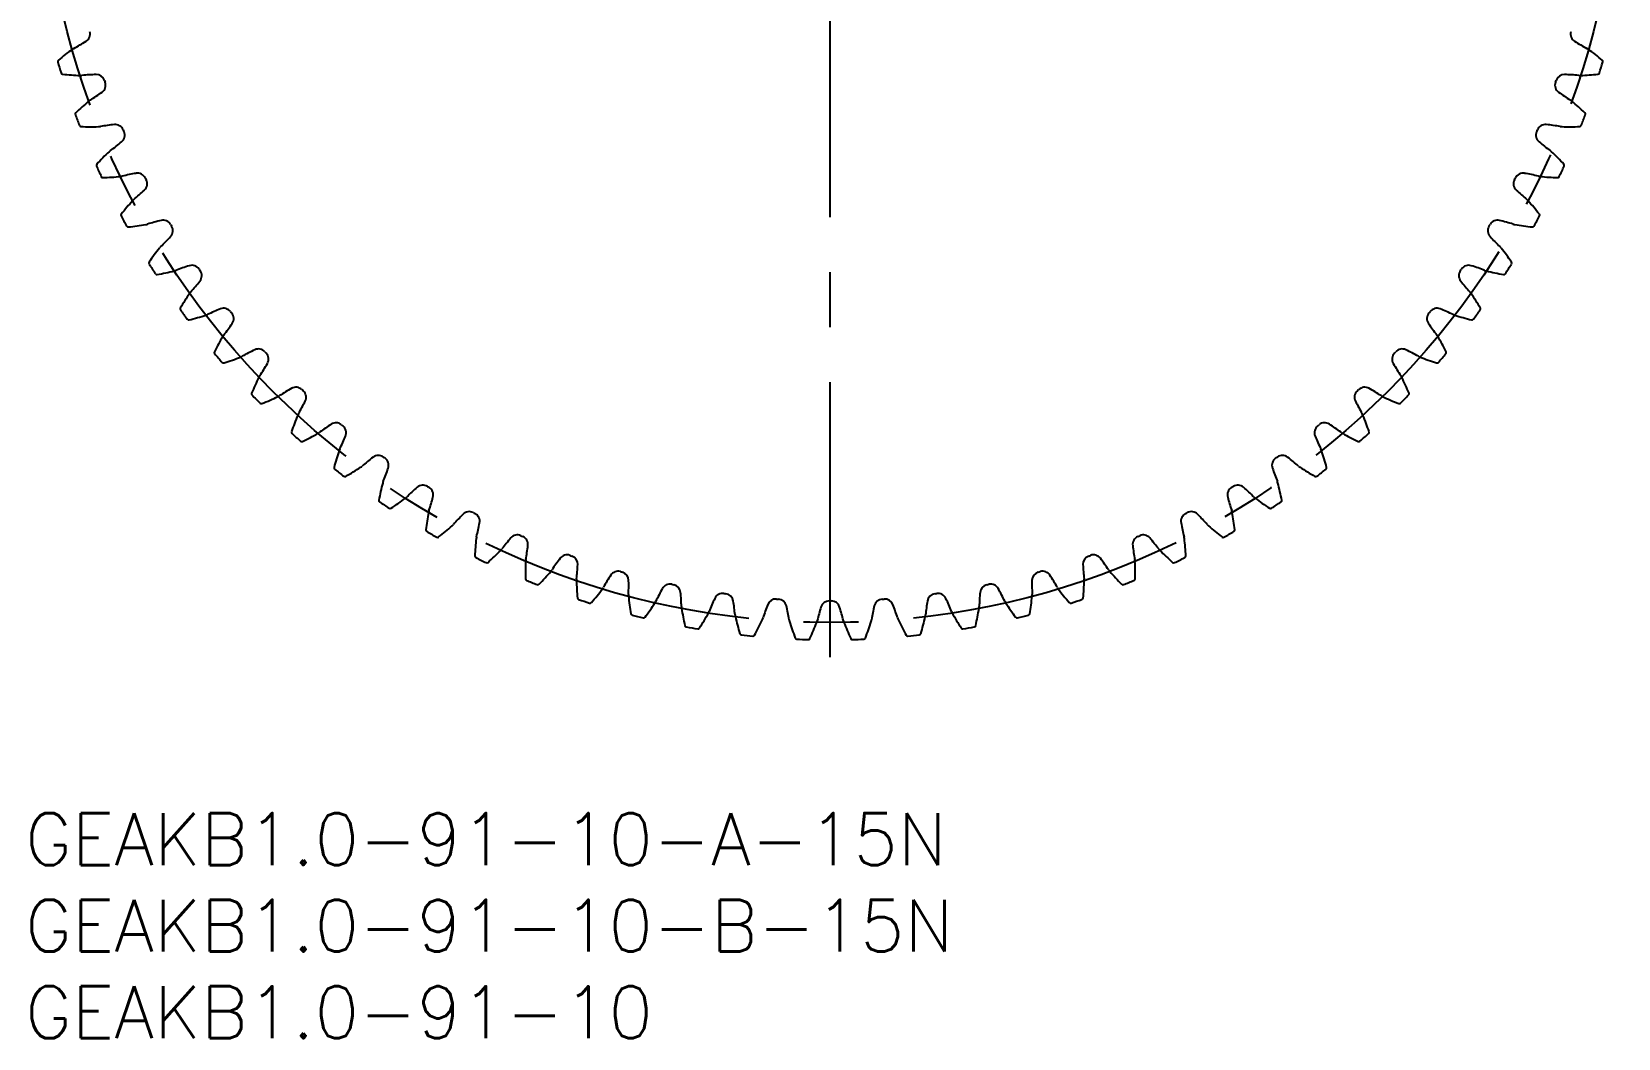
# Model space of a CAD drawing. Extents: x -1 to 164, y -13 to 118.
# Drawn here: x 0.4 to 92, y -13 to 45.1 of the extents above; entities that cross this region are included whole.
import ezdxf

# ---------------------------------------------------------------- set-up
doc = ezdxf.new("R2010")
doc.units = 0
doc.header["$LTSCALE"] = 0.5
doc.linetypes.add('CENTER', pattern=[50.8, 31.75, -6.35, 6.35, -6.35])
for name, color, linetype in [('MSM_CENTER', 1, 'CENTER'), ('MSM_CONTINUOUS', 7, 'CONTINUOUS'), ('MSM_PART_NUMBER', 7, 'CONTINUOUS')]:
    doc.layers.add(name, color=color, linetype=linetype)
doc.styles.get("Standard").update_dxf_attribs({"font": 'txt.shx', "height": 1, "bigfont": 'bigfont.shx'})

# ---------------------------------------------------------------- blocks, each defined once
blk = doc.blocks.new('*U2')
at = {"layer": 'MSM_PART_NUMBER'}
blk.add_text('GEAKB1.0-91-10-A-15N', height=3, dxfattribs=at).set_placement((0, -3))
blk = doc.blocks.new('*U3')
at = {"layer": 'MSM_PART_NUMBER'}
blk.add_text('GEAKB1.0-91-10-B-15N', height=3, dxfattribs=at).set_placement((0, -8))
blk = doc.blocks.new('*U4')
at = {"layer": 'MSM_PART_NUMBER'}
blk.add_text('GEAKB1.0-91-10', height=3, dxfattribs=at).set_placement((0, -13))

msp = doc.modelspace()

# ---------------------------------------------------------------- linework, layer by layer
at = {"layer": 'MSM_CENTER'}
msp.add_line((46.5, 9), (46.5, 104), dxfattribs=at)
msp.add_circle((46.5, 56.5), 45.5, dxfattribs=at)
at = {"layer": 'MSM_CONTINUOUS'}
for centre, radius, start, end in [((3.257, 44.984), 0.5, 301.77442, 14.91255), ((89.743, 44.984), 0.5, 165.08745, 238.22553), ((11.601, 31.795), 15.167, 125.82418, 129.64436), ((3.211, 43.419), 0.831, 118.43634, 125.82418), ((-3.852, 56.461), 14, 298.43632, 301.77444), ((96.852, 56.461), 14, 238.22556, 241.56368), ((89.789, 43.419), 0.831, 54.17584, 61.56366), ((81.399, 31.795), 15.167, 50.35564, 54.17583), ((1.989, 43.397), 0.1, 129.64436, 196.40296), ((46.5, 56.5), 46.5, 196.40301, 197.22336), ((46.5, 56.5), 46.5, 342.77664, 343.59699), ((91.011, 43.397), 0.1, 343.59699, 50.3557), ((2.181, 42.761), 0.1, 197.22336, 263.98206), ((3.76, 57.745), 15.167, 263.98202, 267.8022), ((3.211, 43.419), 0.831, 267.8022, 275.19004), ((4.552, 28.649), 14, 91.85194, 95.19005), ((4.116, 42.142), 0.5, 18.71382, 91.85191), ((4.155, 42.028), 0.5, 305.73046, 18.8686), ((46.5, 56.5), 44.25, 198.71382, 198.8686), ((88.845, 42.028), 0.5, 161.1314, 234.26949), ((46.5, 56.5), 44.25, 341.1314, 341.28618), ((88.884, 42.142), 0.5, 88.14808, 161.28618), ((88.448, 28.649), 14, 84.80995, 88.14806), ((89.789, 43.419), 0.831, 264.80996, 272.1978), ((89.24, 57.745), 15.167, 272.1978, 276.01798), ((90.819, 42.761), 0.1, 276.01798, 342.77654), ((-3.729, 52.987), 14, 302.39237, 305.73048), ((96.729, 52.987), 14, 234.26952, 237.60763), ((2.999, 40.357), 0.1, 133.60054, 200.359), ((46.5, 56.5), 46.5, 200.35906, 201.1794), ((13.389, 29.447), 15.167, 129.78022, 133.6004), ((4.216, 40.464), 0.831, 122.39238, 129.78022), ((88.784, 40.464), 0.831, 50.21979, 57.60762), ((79.611, 29.447), 15.167, 46.3996, 50.21978), ((46.5, 56.5), 46.5, 338.8206, 339.64094), ((90.001, 40.357), 0.1, 339.64094, 46.39966), ((3.234, 39.736), 0.1, 201.1794, 267.93811), ((3.776, 54.793), 15.167, 267.93806, 271.75824), ((4.216, 40.464), 0.831, 271.75825, 279.14608), ((6.573, 25.822), 14, 95.80798, 99.1461), ((5.207, 39.252), 0.5, 22.66987, 95.80798), ((46.5, 56.5), 44.25, 202.66987, 202.82464), ((46.5, 56.5), 44.25, 337.17536, 337.33013), ((87.793, 39.252), 0.5, 84.19204, 157.33013), ((86.427, 25.822), 14, 80.8539, 84.19202), ((88.784, 40.464), 0.831, 260.85392, 268.24175), ((89.224, 54.793), 15.167, 268.24176, 272.06194), ((89.766, 39.736), 0.1, 272.06194, 338.8205), ((-3.367, 49.53), 14, 306.34841, 309.68652), ((5.254, 39.141), 0.5, 309.68651, 22.82464), ((87.746, 39.141), 0.5, 157.17536, 230.31345), ((96.367, 49.53), 14, 230.31347, 233.65159), ((15.334, 27.227), 15.167, 133.73626, 137.55644), ((5.423, 37.585), 0.831, 126.34842, 133.73626), ((87.577, 37.585), 0.831, 46.26375, 53.65158), ((77.666, 27.227), 15.167, 42.44356, 46.26374), ((4.216, 37.395), 0.1, 137.55644, 204.31504), ((46.5, 56.5), 46.5, 204.3151, 205.13545), ((4.494, 36.791), 0.1, 205.13545, 271.89415), ((3.996, 51.85), 15.167, 271.89411, 275.71429), ((5.423, 37.585), 0.831, 275.7143, 283.10213), ((8.785, 23.14), 14, 99.76402, 103.10214), ((6.496, 36.445), 0.5, 26.62591, 99.76402), ((46.5, 56.5), 44.25, 206.62591, 206.78068), ((46.5, 56.5), 44.25, 333.21932, 333.37409), ((86.504, 36.445), 0.5, 80.236, 153.37409), ((84.215, 23.14), 14, 76.89786, 80.23598), ((87.577, 37.585), 0.831, 256.89787, 264.28571), ((89.004, 51.85), 15.167, 264.28571, 268.1059), ((88.506, 36.791), 0.1, 268.1059, 334.86446), ((46.5, 56.5), 46.5, 334.86455, 335.6849), ((88.784, 37.395), 0.1, 335.6849, 42.44361), ((-2.767, 46.106), 14, 310.30445, 313.64257), ((6.55, 36.337), 0.5, 313.64255, 26.78068), ((86.45, 36.337), 0.5, 153.21932, 226.3574), ((95.767, 46.106), 14, 226.35743, 229.69555), ((17.428, 25.146), 15.167, 137.69231, 141.51249), ((6.826, 34.796), 0.831, 130.30447, 137.69231), ((86.174, 34.796), 0.831, 42.3077, 49.69553), ((75.572, 25.146), 15.167, 38.48751, 42.30769), ((5.635, 34.523), 0.1, 141.51263, 208.27108), ((46.5, 56.5), 46.5, 208.27115, 209.09149), ((4.418, 48.928), 15.167, 275.85015, 279.67033), ((6.826, 34.796), 0.831, 279.67034, 287.05817), ((11.177, 20.618), 14, 103.72007, 107.05818), ((7.975, 33.733), 0.5, 30.58195, 103.72007), ((46.5, 56.5), 44.25, 210.58195, 210.73673), ((46.5, 56.5), 44.25, 329.26327, 329.41805), ((85.025, 33.733), 0.5, 76.27995, 149.41805), ((81.823, 20.618), 14, 72.94182, 76.27993), ((86.174, 34.796), 0.831, 252.94183, 260.32966), ((88.582, 48.928), 15.167, 260.32967, 264.14985), ((46.5, 56.5), 46.5, 330.90851, 331.72885), ((87.365, 34.523), 0.1, 331.72885, 38.48757), ((5.954, 33.94), 0.1, 209.09149, 275.85019), ((-1.933, 42.732), 14, 314.2605, 317.59861), ((8.036, 33.629), 0.5, 317.59859, 30.73673), ((84.964, 33.629), 0.5, 149.26327, 222.40136), ((94.933, 42.732), 14, 222.40139, 225.7395), ((87.046, 33.94), 0.1, 264.14985, 330.90841), ((19.661, 23.215), 15.167, 141.64835, 145.46853), ((8.418, 32.111), 0.831, 134.26051, 141.64835), ((84.582, 32.111), 0.831, 38.35166, 45.73949), ((73.339, 23.215), 15.167, 34.53147, 38.35165), ((7.248, 31.756), 0.1, 145.46853, 212.22712), ((46.5, 56.5), 46.5, 212.22719, 213.04753), ((5.041, 46.043), 15.167, 279.80619, 283.62637), ((8.418, 32.111), 0.831, 283.62638, 291.01421), ((13.736, 18.266), 14, 107.67611, 111.01423), ((9.637, 31.129), 0.5, 34.538, 107.67609), ((46.5, 56.5), 44.25, 214.538, 214.69277), ((9.706, 31.029), 0.5, 321.55464, 34.69277), ((83.294, 31.029), 0.5, 145.30723, 218.44532), ((46.5, 56.5), 44.25, 325.30723, 325.462), ((83.363, 31.129), 0.5, 72.32391, 145.462), ((79.264, 18.266), 14, 68.98577, 72.32389), ((84.582, 32.111), 0.831, 248.98579, 256.37362), ((87.959, 46.043), 15.167, 256.37363, 260.19381), ((46.5, 56.5), 46.5, 326.95247, 327.77281), ((85.752, 31.756), 0.1, 327.77281, 34.53153), ((7.607, 31.196), 0.1, 213.04753, 279.80624), ((-0.867, 39.423), 14, 318.21654, 321.55466), ((93.867, 39.423), 14, 218.44534, 221.78346), ((85.393, 31.196), 0.1, 260.19381, 326.95237), ((22.021, 21.443), 15.167, 145.60439, 149.42458), ((10.191, 29.541), 0.831, 138.21656, 145.60439), ((82.809, 29.541), 0.831, 34.39561, 41.78344), ((70.979, 21.443), 15.167, 30.57542, 34.39561), ((9.049, 29.107), 0.1, 149.42471, 216.18317), ((46.5, 56.5), 46.5, 216.18323, 217.00358), ((9.445, 28.573), 0.1, 217.00358, 283.76228), ((5.861, 43.208), 15.167, 283.76224, 287.58242), ((10.191, 29.541), 0.831, 287.58243, 294.97026), ((16.452, 16.097), 14, 111.63216, 114.97027), ((11.475, 28.646), 0.5, 38.49404, 111.63213), ((46.5, 56.5), 44.25, 218.49404, 218.64882), ((11.551, 28.552), 0.5, 325.51068, 38.64882), ((81.449, 28.552), 0.5, 141.35118, 214.48927), ((46.5, 56.5), 44.25, 321.35118, 321.50596), ((81.525, 28.646), 0.5, 68.36786, 141.50596), ((76.548, 16.097), 14, 65.02973, 68.36784), ((82.809, 29.541), 0.831, 245.02974, 252.41758), ((87.139, 43.208), 15.167, 252.41758, 256.23776), ((83.555, 28.573), 0.1, 256.23776, 322.99633), ((46.5, 56.5), 46.5, 322.99642, 323.81677), ((83.951, 29.107), 0.1, 323.81715, 30.57548), ((24.498, 19.838), 15.167, 149.56044, 153.38062), ((12.138, 27.101), 0.831, 142.1726, 149.56044), ((0.424, 36.196), 14, 322.17259, 325.5107), ((92.576, 36.196), 14, 214.4893, 217.82741), ((80.862, 27.101), 0.831, 30.43957, 37.8274), ((68.502, 19.838), 15.167, 26.61938, 30.43956), ((11.028, 26.588), 0.1, 153.38062, 220.13921), ((19.311, 14.12), 14, 115.5882, 118.92632), ((13.481, 26.296), 0.5, 42.45009, 115.58817), ((46.5, 56.5), 44.25, 222.45009, 222.60486), ((46.5, 56.5), 44.25, 317.39514, 317.54991), ((79.519, 26.296), 0.5, 64.41182, 137.54991), ((73.689, 14.12), 14, 61.07368, 64.4118), ((81.972, 26.588), 0.1, 319.86111, 26.61944), ((46.5, 56.5), 46.5, 220.13928, 220.95962), ((11.46, 26.084), 0.1, 220.96001, 287.71832), ((6.875, 40.436), 15.167, 287.71828, 291.53846), ((12.138, 27.101), 0.831, 291.53847, 298.9263), ((1.934, 33.066), 14, 326.12863, 329.46674), ((13.562, 26.207), 0.5, 329.46673, 42.60486), ((79.438, 26.207), 0.5, 137.39514, 210.53323), ((91.066, 33.066), 14, 210.53325, 213.87137), ((80.862, 27.101), 0.831, 241.0737, 248.46153), ((86.125, 40.436), 15.167, 248.46154, 252.28172), ((81.54, 26.084), 0.1, 252.28172, 319.04028), ((46.5, 56.5), 46.5, 319.04038, 319.86072), ((27.08, 18.407), 15.167, 153.51648, 157.33666), ((14.248, 24.8), 0.831, 146.12864, 153.51648), ((78.752, 24.8), 0.831, 26.48353, 33.87136), ((65.92, 18.407), 15.167, 22.66334, 26.48352), ((13.176, 24.212), 0.1, 157.33653, 224.09525), ((46.5, 56.5), 46.5, 224.09532, 224.91567), ((8.077, 37.74), 15.167, 291.67432, 295.49451), ((14.248, 24.8), 0.831, 295.49449, 302.88235), ((22.3, 12.345), 14, 119.54424, 122.88236), ((15.643, 24.09), 0.5, 46.40613, 119.54422), ((46.5, 56.5), 44.25, 226.40613, 226.5609), ((15.731, 24.007), 0.5, 333.42277, 46.5609), ((77.269, 24.007), 0.5, 133.4391, 206.57718), ((46.5, 56.5), 44.25, 313.4391, 313.59387), ((77.357, 24.09), 0.5, 60.45577, 133.59387), ((70.7, 12.345), 14, 57.11764, 60.45576), ((78.752, 24.8), 0.831, 237.11765, 244.50549), ((84.923, 37.74), 15.167, 244.50549, 248.32568), ((46.5, 56.5), 46.5, 315.08433, 315.90468), ((79.824, 24.212), 0.1, 315.90506, 22.66339), ((13.642, 23.739), 0.1, 224.91605, 291.67437), ((29.754, 17.158), 15.167, 157.47253, 161.29271), ((16.512, 22.65), 0.831, 150.08469, 157.47252), ((3.657, 30.047), 14, 330.08467, 333.42279), ((89.343, 30.047), 14, 206.57721, 209.91533), ((76.488, 22.65), 0.831, 22.52748, 29.91531), ((63.246, 17.158), 15.167, 18.70729, 22.52747), ((79.358, 23.739), 0.1, 248.32568, 315.08424), ((15.483, 21.99), 0.1, 161.29257, 228.05129), ((25.404, 10.781), 14, 123.50029, 126.8384), ((17.953, 22.038), 0.5, 50.36217, 123.50029), ((46.5, 56.5), 44.25, 230.36217, 230.51695), ((18.046, 21.961), 0.5, 337.37882, 50.51695), ((74.954, 21.961), 0.5, 129.48305, 202.62114), ((46.5, 56.5), 44.25, 309.48305, 309.63783), ((75.047, 22.038), 0.5, 56.49973, 129.63783), ((67.596, 10.781), 14, 53.1616, 56.49971), ((77.517, 21.99), 0.1, 311.94902, 18.70735), ((46.5, 56.5), 46.5, 228.05137, 228.87171), ((15.981, 21.55), 0.1, 228.8721, 295.63042), ((9.463, 35.134), 15.167, 295.63037, 299.45055), ((16.512, 22.65), 0.831, 299.45055, 306.83839), ((5.584, 27.154), 14, 334.04072, 337.37883), ((87.416, 27.154), 14, 202.62117, 205.95928), ((76.488, 22.65), 0.831, 233.16161, 240.54944), ((83.537, 35.134), 15.167, 240.54945, 244.36963), ((77.019, 21.55), 0.1, 244.36963, 311.1282), ((46.5, 56.5), 46.5, 311.12829, 311.94863), ((32.508, 16.096), 15.167, 161.42857, 165.24875), ((18.919, 20.662), 0.831, 154.04073, 161.42857), ((28.608, 9.434), 14, 127.45633, 130.79445), ((20.398, 20.151), 0.5, 54.31822, 127.45631), ((46.5, 56.5), 44.25, 234.31822, 234.47299), ((20.496, 20.081), 0.5, 341.33486, 54.47299), ((72.504, 20.081), 0.5, 125.52701, 198.66512), ((46.5, 56.5), 44.25, 305.52701, 305.68178), ((72.602, 20.151), 0.5, 52.54369, 125.68178), ((64.392, 9.434), 14, 49.20555, 52.54367), ((74.081, 20.662), 0.831, 18.57144, 25.95927), ((60.492, 16.096), 15.167, 14.75125, 18.57143), ((17.938, 19.933), 0.1, 165.24862, 232.00734), ((46.5, 56.5), 46.5, 232.00741, 232.82776), ((18.465, 19.527), 0.1, 232.82814, 299.58646), ((11.026, 32.63), 15.167, 299.58641, 303.40659), ((18.919, 20.662), 0.831, 303.4066, 310.79443), ((7.706, 24.401), 14, 337.99676, 341.33488), ((85.294, 24.401), 14, 198.66512, 202.00324), ((74.081, 20.662), 0.831, 229.20557, 236.5934), ((81.974, 32.63), 15.167, 236.59341, 240.41359), ((74.535, 19.527), 0.1, 240.41359, 307.17215), ((46.5, 56.5), 46.5, 307.17225, 307.99259), ((75.062, 19.933), 0.1, 307.99259, 14.7513), ((35.329, 15.227), 15.167, 165.38461, 169.2048), ((21.457, 18.845), 0.831, 157.99678, 165.38461), ((31.898, 8.312), 14, 131.41238, 134.75049), ((22.968, 18.437), 0.5, 58.27426, 131.41235), ((46.5, 56.5), 44.25, 238.27426, 238.42903), ((23.071, 18.373), 0.5, 345.29094, 58.42903), ((69.929, 18.373), 0.5, 121.57097, 194.70905), ((46.5, 56.5), 44.25, 301.57097, 301.72574), ((70.032, 18.437), 0.5, 48.58764, 121.72574), ((61.102, 8.312), 14, 45.24951, 48.58762), ((71.543, 18.845), 0.831, 14.61539, 22.00322), ((57.671, 15.227), 15.167, 10.7952, 14.61539), ((20.529, 18.049), 0.1, 169.20493, 235.96338), ((46.5, 56.5), 46.5, 235.96345, 236.7838), ((21.082, 17.681), 0.1, 236.78418, 303.54251), ((12.757, 30.239), 15.167, 303.54246, 307.36264), ((21.457, 18.845), 0.831, 307.36264, 314.75048), ((24.114, 17.207), 0.831, 161.95282, 169.34066), ((10.013, 21.801), 14, 341.95281, 345.29092), ((82.987, 21.801), 14, 194.70908, 198.04719), ((68.886, 17.207), 0.831, 10.65935, 18.04718), ((71.543, 18.845), 0.831, 225.24952, 232.63736), ((80.243, 30.239), 15.167, 232.63736, 236.45754), ((71.918, 17.681), 0.1, 236.45754, 303.21611), ((46.5, 56.5), 46.5, 303.2162, 304.03655), ((72.471, 18.049), 0.1, 304.03655, 10.79526), ((38.203, 14.555), 15.167, 169.34066, 173.16084), ((14.649, 27.974), 15.167, 307.4985, 311.31868), ((24.114, 17.207), 0.831, 311.31869, 318.70652), ((35.257, 7.42), 14, 135.36842, 138.70653), ((25.65, 16.904), 0.5, 62.23031, 135.36839), ((46.5, 56.5), 44.25, 242.23031, 242.38508), ((25.757, 16.848), 0.5, 349.24698, 62.38508), ((12.494, 19.367), 14, 345.90885, 349.24696), ((67.243, 16.848), 0.5, 117.61492, 190.75301), ((80.506, 19.367), 14, 190.75303, 194.09115), ((46.5, 56.5), 44.25, 297.61492, 297.76969), ((67.35, 16.904), 0.5, 44.63156, 117.76969), ((57.743, 7.42), 14, 41.29347, 44.63158), ((68.886, 17.207), 0.831, 221.29348, 228.68131), ((78.351, 27.974), 15.167, 228.68132, 232.5015), ((54.797, 14.555), 15.167, 6.83916, 10.65934), ((23.244, 16.349), 0.1, 173.16084, 239.91943), ((46.5, 56.5), 46.5, 239.9195, 240.73984), ((23.821, 16.02), 0.1, 240.73984, 307.49855), ((41.117, 14.082), 15.167, 173.2967, 177.11689), ((26.879, 15.756), 0.831, 165.90886, 173.2967), ((38.67, 6.761), 14, 139.32446, 142.66258), ((28.432, 15.56), 0.5, 66.18635, 139.32444), ((46.5, 56.5), 44.25, 246.18635, 246.34112), ((28.542, 15.511), 0.5, 353.20303, 66.34112), ((64.458, 15.511), 0.5, 113.65888, 186.79699), ((46.5, 56.5), 44.25, 293.65888, 293.81365), ((64.568, 15.56), 0.5, 40.67552, 113.81365), ((54.33, 6.761), 14, 37.33742, 40.67554), ((66.121, 15.756), 0.831, 6.70331, 14.09114), ((51.883, 14.082), 15.167, 2.88312, 6.7033), ((69.179, 16.02), 0.1, 232.5015, 299.26007), ((46.5, 56.5), 46.5, 299.26016, 300.0805), ((69.756, 16.349), 0.1, 300.08089, 6.83921), ((26.069, 14.84), 0.1, 177.11702, 243.87547), ((46.5, 56.5), 46.5, 243.87554, 244.69589), ((16.693, 25.844), 15.167, 311.45454, 315.27473), ((26.879, 15.756), 0.831, 315.27473, 322.66257), ((15.137, 17.109), 14, 349.86489, 353.20301), ((42.12, 6.339), 14, 143.28051, 146.61862), ((31.299, 14.411), 0.5, 70.14239, 143.28048), ((46.5, 56.5), 44.25, 250.14239, 250.29717), ((31.413, 14.37), 0.5, 357.15907, 70.29717), ((61.587, 14.37), 0.5, 109.70283, 182.84091), ((46.5, 56.5), 44.25, 289.70283, 289.85761), ((61.701, 14.411), 0.5, 36.71947, 109.85761), ((50.88, 6.339), 14, 33.38138, 36.71949), ((77.863, 17.109), 14, 186.79699, 190.13511), ((66.121, 15.756), 0.831, 217.33743, 224.72527), ((76.307, 25.844), 15.167, 224.72527, 228.54546), ((46.5, 56.5), 46.5, 295.30411, 296.12446), ((66.931, 14.84), 0.1, 296.12484, 2.88317), ((26.668, 14.552), 0.1, 244.69589, 311.4546), ((44.056, 13.812), 15.167, 177.25275, 181.07293), ((29.736, 14.499), 0.831, 169.86491, 177.25274), ((18.879, 23.861), 15.167, 315.41059, 319.23077), ((29.736, 14.499), 0.831, 319.23077, 326.61861), ((17.929, 15.039), 14, 353.82094, 357.15905), ((34.239, 13.462), 0.5, 74.09844, 147.23653), ((46.5, 56.5), 44.25, 254.09844, 254.25321), ((34.355, 13.429), 0.5, 1.11511, 74.25321), ((58.645, 13.429), 0.5, 105.74679, 178.88488), ((46.5, 56.5), 44.25, 285.74679, 285.90156), ((58.761, 13.462), 0.5, 32.76343, 105.90156), ((75.071, 15.039), 14, 182.84095, 186.17906), ((63.264, 14.499), 0.831, 213.38139, 220.76922), ((74.121, 23.861), 15.167, 220.76923, 224.58941), ((63.264, 14.499), 0.831, 2.74726, 10.13509), ((48.944, 13.812), 15.167, 358.92707, 2.74725), ((66.332, 14.552), 0.1, 228.54546, 295.30402), ((28.992, 13.53), 0.1, 181.07293, 247.83151), ((46.5, 56.5), 46.5, 247.83159, 248.65193), ((29.609, 13.284), 0.1, 248.65193, 315.41064), ((32.674, 13.443), 0.831, 173.82095, 181.20879), ((47.007, 13.745), 15.167, 181.20879, 185.02897), ((21.197, 22.033), 15.167, 319.36663, 323.18681), ((32.674, 13.443), 0.831, 323.18682, 330.57465), ((45.591, 6.157), 14, 147.23655, 150.57467), ((20.858, 13.167), 14, 357.77698, 1.1151), ((49.067, 6.214), 14, 151.1926, 154.53071), ((37.238, 12.719), 0.5, 78.05448, 151.19257), ((46.5, 56.5), 44.25, 258.05448, 258.20925), ((37.356, 12.694), 0.5, 5.07116, 78.20925), ((55.644, 12.694), 0.5, 101.79075, 174.92883), ((46.5, 56.5), 44.25, 281.79075, 281.94552), ((55.762, 12.719), 0.5, 28.80738, 101.94552), ((43.933, 6.214), 14, 25.46929, 28.8074), ((72.142, 13.167), 14, 178.8849, 182.22302), ((47.409, 6.157), 14, 29.42533, 32.76345), ((60.326, 13.443), 0.831, 209.42535, 216.81318), ((71.803, 22.033), 15.167, 216.81319, 220.63337), ((45.993, 13.745), 15.167, 354.97103, 358.79121), ((60.326, 13.443), 0.831, 358.79122, 6.17905), ((63.391, 13.284), 0.1, 224.58941, 291.34798), ((46.5, 56.5), 46.5, 291.34807, 292.16841), ((64.008, 13.53), 0.1, 292.1688, 358.92713), ((31.998, 12.424), 0.1, 185.02884, 251.78755), ((46.5, 56.5), 46.5, 251.78763, 252.60797), ((32.631, 12.221), 0.1, 252.60797, 319.36668), ((35.678, 12.591), 0.831, 177.777, 185.16483), ((49.955, 13.882), 15.167, 185.16483, 188.98502), ((23.635, 20.369), 15.167, 323.32268, 327.14286), ((35.678, 12.591), 0.831, 327.14286, 334.5307), ((23.909, 11.501), 14, 1.73303, 5.07114), ((38.733, 11.949), 0.831, 181.73304, 189.12087), ((52.53, 6.511), 14, 155.14864, 158.48675), ((40.28, 12.184), 0.5, 82.01053, 155.14861), ((46.5, 56.5), 44.25, 262.01053, 262.1653), ((40.4, 12.168), 0.5, 9.02717, 82.1653), ((27.067, 10.05), 14, 5.68907, 9.02718), ((55.965, 7.046), 14, 159.10468, 162.4428), ((43.352, 11.861), 0.5, 85.96657, 159.10466), ((46.5, 56.5), 44.25, 265.96657, 266.12134), ((43.473, 11.852), 0.5, 12.98321, 86.12134), ((30.318, 8.82), 14, 9.64511, 12.98323), ((46.44, 11.75), 0.5, 89.92261, 163.0607), ((46.5, 56.5), 44.25, 269.92261, 270.07739), ((46.56, 11.75), 0.5, 16.93925, 90.07739), ((62.682, 8.82), 14, 167.01677, 170.35489), ((49.527, 11.852), 0.5, 93.87866, 167.01674), ((46.5, 56.5), 44.25, 273.87866, 274.03343), ((49.648, 11.861), 0.5, 20.8953, 94.03343), ((37.035, 7.046), 14, 17.5572, 20.89532), ((65.933, 10.05), 14, 170.97282, 174.31093), ((52.6, 12.168), 0.5, 97.8347, 170.97279), ((46.5, 56.5), 44.25, 277.8347, 277.98947), ((52.72, 12.184), 0.5, 24.85134, 97.98947), ((40.47, 6.511), 14, 21.51325, 24.85136), ((54.267, 11.949), 0.831, 350.87913, 358.26696), ((69.091, 11.501), 14, 174.92886, 178.26697), ((57.322, 12.591), 0.831, 205.4693, 212.85714), ((69.365, 20.369), 15.167, 212.85714, 216.67732), ((43.045, 13.882), 15.167, 351.01498, 354.83517), ((57.322, 12.591), 0.831, 354.83517, 2.223), ((60.369, 12.221), 0.1, 220.63337, 287.39194), ((46.5, 56.5), 46.5, 287.39203, 288.21237), ((61.002, 12.424), 0.1, 288.21276, 354.97108), ((35.074, 11.529), 0.1, 188.98488, 255.7436), ((46.5, 56.5), 46.5, 255.74367, 256.56402), ((35.719, 11.37), 0.1, 256.56402, 323.32273), ((52.887, 14.222), 15.167, 189.12088, 192.94106), ((26.182, 18.878), 15.167, 327.27872, 331.0989), ((38.733, 11.949), 0.831, 331.0989, 338.48674), ((41.825, 11.52), 0.831, 185.68908, 193.07692), ((55.789, 14.763), 15.167, 193.07692, 196.8971), ((28.826, 17.566), 15.167, 331.23476, 335.05495), ((41.825, 11.52), 0.831, 335.05495, 342.44279), ((44.939, 11.304), 0.831, 189.64513, 197.03296), ((58.646, 15.504), 15.167, 197.03297, 200.85315), ((31.554, 16.439), 15.167, 335.19081, 339.01099), ((44.939, 11.304), 0.831, 339.011, 346.39883), ((59.354, 7.817), 14, 163.06073, 166.39884), ((33.646, 7.817), 14, 13.60116, 16.93927), ((48.061, 11.304), 0.831, 193.60117, 200.989), ((61.446, 16.439), 15.167, 200.98901, 204.80919), ((34.354, 15.504), 15.167, 339.14685, 342.96703), ((48.061, 11.304), 0.831, 342.96704, 350.35487), ((51.175, 11.52), 0.831, 197.55721, 204.94505), ((64.174, 17.566), 15.167, 204.94505, 208.76524), ((37.211, 14.763), 15.167, 343.1029, 346.92308), ((51.175, 11.52), 0.831, 346.92308, 354.31092), ((54.267, 11.949), 0.831, 201.51326, 208.90109), ((66.818, 18.878), 15.167, 208.9011, 212.72128), ((40.113, 14.222), 15.167, 347.05894, 350.87912), ((57.281, 11.37), 0.1, 216.67732, 283.4359), ((46.5, 56.5), 46.5, 283.43598, 284.25633), ((57.926, 11.529), 0.1, 284.25671, 351.01504), ((38.203, 10.848), 0.1, 192.9412, 259.69964), ((46.5, 56.5), 46.5, 259.69972, 260.52006), ((38.858, 10.734), 0.1, 260.52006, 327.27877), ((41.373, 10.384), 0.1, 196.8971, 263.65568), ((46.5, 56.5), 46.5, 263.65576, 264.47611), ((42.033, 10.315), 0.1, 264.47611, 331.23481), ((44.567, 10.14), 0.1, 200.85315, 267.61172), ((48.433, 10.14), 0.1, 272.38819, 339.1469), ((50.967, 10.315), 0.1, 208.76524, 275.52381), ((46.5, 56.5), 46.5, 275.52389, 276.34424), ((51.627, 10.384), 0.1, 276.34424, 343.10295), ((54.142, 10.734), 0.1, 212.72128, 279.47985), ((46.5, 56.5), 46.5, 279.47994, 280.30028), ((54.797, 10.848), 0.1, 280.30067, 347.05899), ((46.5, 56.5), 46.5, 267.61181, 268.43215), ((45.23, 10.117), 0.1, 268.43215, 335.19086), ((47.77, 10.117), 0.1, 204.80919, 271.56777), ((46.5, 56.5), 46.5, 271.56785, 272.38819)]:
    msp.add_arc(centre, radius, start, end, dxfattribs=at)

# ---------------------------------------------------------------- block references
for name in ['*U2', '*U3', '*U4']:
    msp.add_blockref(name, (0, 0), dxfattribs=at)

doc.saveas('drawing.dxf')
